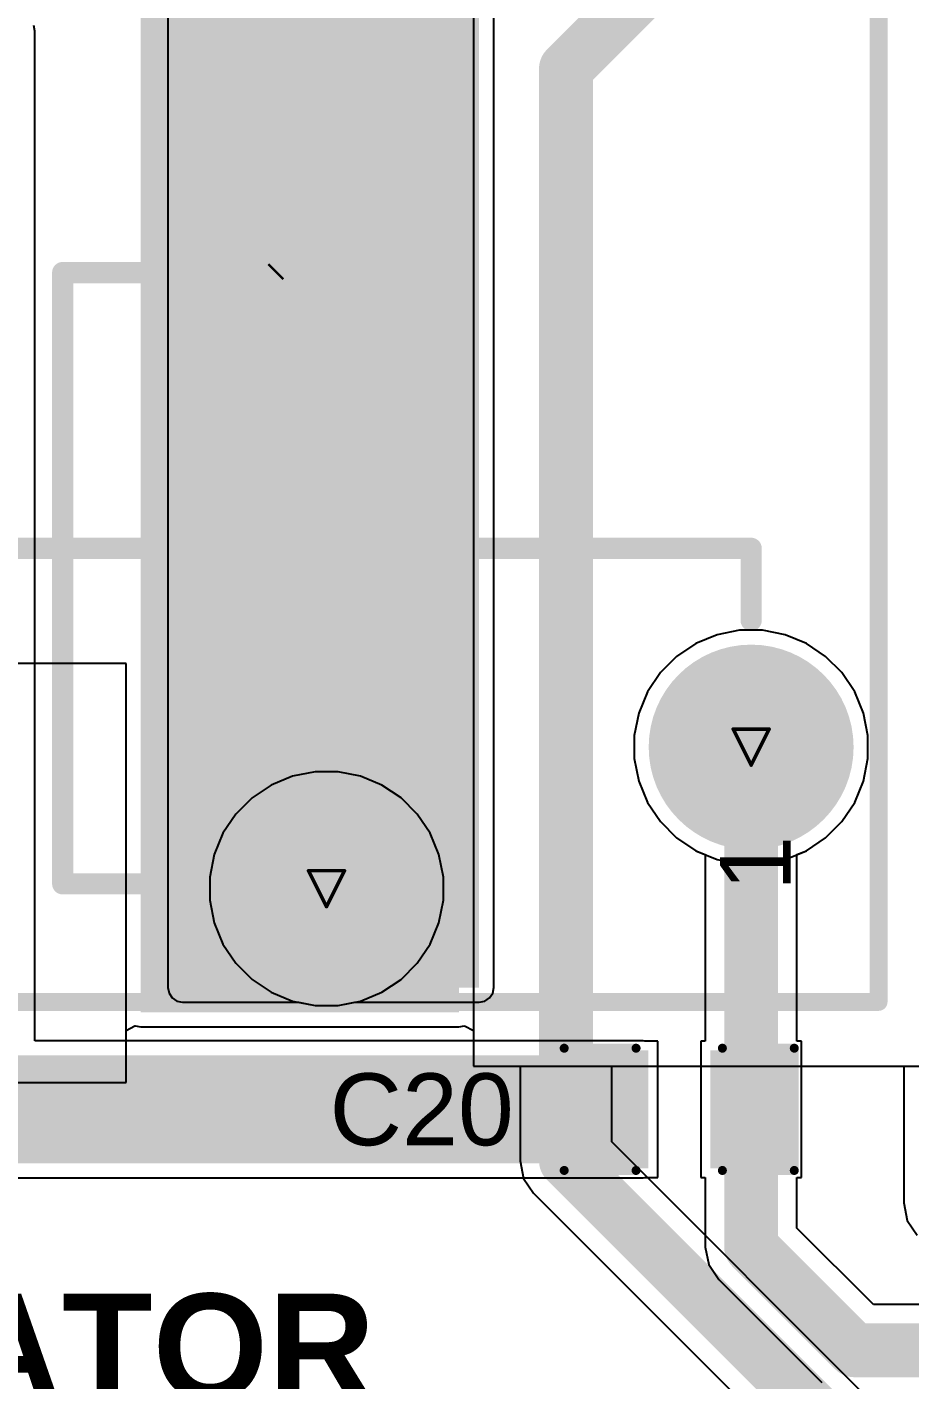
# Model space of a CAD drawing. Header units: inches. Extents: x -7 to 5163, y -3 to 5149.
# Drawn here: x 104.82 to 117.3, y 123.76 to 142.87 of the extents above; entities that cross this region are included whole.
import ezdxf

# ---------------------------------------------------------------- set-up
doc = ezdxf.new("R2010")
doc.units = ezdxf.units.IN
for name, color, linetype in [('Bottom Layer', 5, 'Continuous'), ('Bottom Solder', 6, 'Continuous'), ('Drill Drawing', 1, 'Continuous'), ('GND', 76, 'Continuous'), ('Multi-Layer', 9, 'Continuous'), ('Pad Holes', 156, 'Continuous'), ('PWR', 16, 'Continuous'), ('Top Layer', 1, 'Continuous'), ('Top Overlay', 2, 'Continuous'), ('Top Paste', 8, 'Continuous'), ('Top Solder', 216, 'Continuous')]:
    doc.layers.add(name, color=color, linetype=linetype)
doc.styles.add('Arial', font='', dxfattribs={"height": 0.2})
doc.styles.add('Arial_Bold', font='', dxfattribs={"height": 0.2})
doc.styles.get('Arial').set_extended_font_data('Arial')
doc.styles.get('Arial_Bold').set_extended_font_data('Arial', bold=True)

# ---------------------------------------------------------------- blocks, each defined once
blk = doc.blocks.new('SRD_05VDC_SL_C_8')
at = {"layer": 'Bottom Layer'}
h = blk.add_hatch(color=5, dxfattribs=at)
edge = h.paths.add_edge_path()
edge.add_arc((-7.100061999999999, 0), 1.397, 0, 360)
h = blk.add_hatch(color=5, dxfattribs=at)
edge = h.paths.add_edge_path()
edge.add_arc((-5.100066, -5.999988), 1.397, 0, 360)
at = {"layer": 'Bottom Solder'}
h = blk.add_hatch(color=6, dxfattribs=at)
edge = h.paths.add_edge_path()
edge.add_arc((-7.100061999999999, 0), 1.4478, 0, 360)
h = blk.add_hatch(color=6, dxfattribs=at)
edge = h.paths.add_edge_path()
edge.add_arc((-5.100066, -5.999988), 1.4478, 0, 360)
at = {"layer": 'GND'}
h = blk.add_hatch(color=76, dxfattribs=at)
edge = h.paths.add_edge_path()
edge.add_arc((-7.100061999999999, 0), 1.397, 0, 360)
h = blk.add_hatch(color=76, dxfattribs=at)
edge = h.paths.add_edge_path()
edge.add_arc((-5.100066, -5.999988), 1.397, 0, 360)
at = {"layer": 'Multi-Layer'}
h = blk.add_hatch(color=9, dxfattribs=at)
edge = h.paths.add_edge_path()
edge.add_arc((-7.100061999999999, 0), 1.397, 0, 360)
h = blk.add_hatch(color=9, dxfattribs=at)
edge = h.paths.add_edge_path()
edge.add_arc((-5.100066, -5.999988), 1.397, 0, 360)
at = {"layer": 'Pad Holes'}
h = blk.add_hatch(color=7, dxfattribs=at)
edge = h.paths.add_edge_path()
edge.add_arc((-7.1000112, 0), 0.7619999999999999, 0, 360)
h = blk.add_hatch(color=7, dxfattribs=at)
edge = h.paths.add_edge_path()
edge.add_arc((-5.099989799999999, -5.999988), 0.7619999999999999, 0, 360)
at = {"layer": 'PWR'}
h = blk.add_hatch(color=16, dxfattribs=at)
edge = h.paths.add_edge_path()
edge.add_arc((-7.100061999999999, 0), 1.397, 0, 360)
h = blk.add_hatch(color=16, dxfattribs=at)
edge = h.paths.add_edge_path()
edge.add_arc((-5.100066, -5.999988), 1.397, 0, 360)
at = {"layer": 'Top Layer'}
h = blk.add_hatch(color=1, dxfattribs=at)
edge = h.paths.add_edge_path()
edge.add_arc((-7.100061999999999, 0), 1.397, 0, 360)
h = blk.add_hatch(color=1, dxfattribs=at)
edge = h.paths.add_edge_path()
edge.add_arc((-5.100066, -5.999988), 1.397, 0, 360)
at = {"layer": 'Top Solder'}
h = blk.add_hatch(color=216, dxfattribs=at)
edge = h.paths.add_edge_path()
edge.add_arc((-7.100061999999999, 0), 1.4478, 0, 360)
h = blk.add_hatch(color=216, dxfattribs=at)
edge = h.paths.add_edge_path()
edge.add_arc((-5.100066, -5.999988), 1.4478, 0, 360)
at = {"layer": 'Top Overlay'}
for points in [[(-8.6991444, 7.8000352, 0.254, 0.254, 0), (-8.6991444, 0.2946908, 0.254, 0.254, 0)], [(-2.2919944, 5.999988, 0.2999994, 0.2999994, 0), (-2.2919944, 1.0508488, 0.2999994, 0.2999994, 0)], [(-7.031735999999999, 3.727196, 0.2999994, 0.2999994, 0), (-7.031735999999999, 1.7999964, 0.2999994, 0.2999994, 0)], [(-7.031735999999999, 3.727196, 0.2999994, 0.2999994, 0), (1.604264, 3.727196, 0.2999994, 0.2999994, 0)], [(1.604264, 3.727196, 0.2999994, 0.2999994, 0), (1.604264, 0.7272019999999999, 0.2999994, 0.2999994, 0)], [(-3.774948, 0.999998, 0.254, 0.254, 0), (-0.7749539999999999, 0.999998, 0.254, 0.254, 0)], [(-3.774948, 0.999998, 0.254, 0.254, 0), (-3.774948, -0.999998, 0.254, 0.254, 0)], [(-0.7749539999999999, 0.999998, 0.254, 0.254, 0), (-0.7749539999999999, -0.999998, 0.254, 0.254, 0)], [(1.604264, 0.7272019999999999, 0.2999994, 0.2999994, 0), (1.628394, 0.7030466, 0.2999994, 0.2999994, 0)], [(1.628394, 0.7030466, 0.2999994, 0.2999994, 0), (5.644387999999999, 0.7030466, 0.2999994, 0.2999994, 0)], [(-8.6991444, -0.2946908, 0.254, 0.254, 0), (-8.6991444, -7.7999844, 0.254, 0.254, 0)], [(-3.774948, -0.999998, 0.254, 0.254, 0), (-0.7749539999999999, -0.999998, 0.254, 0.254, 0)], [(-2.2919944, -1.0512552, 0.2999994, 0.2999994, 0), (-2.2919944, -5.999988, 0.2999994, 0.2999994, 0)], [(-2.2919944, -5.9999626, 0.2999994, 0.2999994, 0), (-3.309874, -5.999988, 0.2999994, 0.2999994, 0)], [(-8.699017399999999, -7.7999844, 0.254, 0.254, 0), (10.5010966, -7.7999844, 0.254, 0.254, 0)]]:
    blk.add_lwpolyline(points, format="xyseb", dxfattribs=at)
for points in [[(-7.106734579999999, 3.727196, 0.1499997, 0.1499997, 1), (-6.95673742, 3.727196, 0.1499997, 0.1499997, 1)], [(-7.106734579999999, 3.727196, 0.1499997, 0.1499997, 1), (-6.95673742, 3.727196, 0.1499997, 0.1499997, 1)], [(1.52926542, 3.727196, 0.1499997, 0.1499997, 1), (1.67926258, 3.727196, 0.1499997, 0.1499997, 1)], [(1.52926542, 3.727196, 0.1499997, 0.1499997, 1), (1.67926258, 3.727196, 0.1499997, 0.1499997, 1)], [(-7.106734579999999, 1.7999964, 0.1499997, 0.1499997, 1), (-6.95673742, 1.7999964, 0.1499997, 0.1499997, 1)], [(-2.36699298, 1.0508488, 0.1499997, 0.1499997, 1), (-2.21699582, 1.0508488, 0.1499997, 0.1499997, 1)], [(-3.838448, 0.999998, 0.127, 0.127, 1), (-3.711448, 0.999998, 0.127, 0.127, 1)], [(-3.838448, 0.999998, 0.127, 0.127, 1), (-3.711448, 0.999998, 0.127, 0.127, 1)], [(-0.8384539999999999, 0.999998, 0.127, 0.127, 1), (-0.7114539999999999, 0.999998, 0.127, 0.127, 1)], [(-0.8384539999999999, 0.999998, 0.127, 0.127, 1), (-0.7114539999999999, 0.999998, 0.127, 0.127, 1)], [(1.52926542, 0.7272019999999999, 0.1499997, 0.1499997, 1), (1.67926258, 0.7272019999999999, 0.1499997, 0.1499997, 1)], [(1.52926542, 0.7272019999999999, 0.1499997, 0.1499997, 1), (1.67926258, 0.7272019999999999, 0.1499997, 0.1499997, 1)], [(1.55339542, 0.7030466, 0.1499997, 0.1499997, 1), (1.70339258, 0.7030466, 0.1499997, 0.1499997, 1)], [(1.55339542, 0.7030466, 0.1499997, 0.1499997, 1), (1.70339258, 0.7030466, 0.1499997, 0.1499997, 1)], [(-8.7626444, 0.2946908, 0.127, 0.127, 1), (-8.6356444, 0.2946908, 0.127, 0.127, 1)], [(-8.7626444, -0.2946908, 0.127, 0.127, 1), (-8.6356444, -0.2946908, 0.127, 0.127, 1)], [(-3.838448, -0.999998, 0.127, 0.127, 1), (-3.711448, -0.999998, 0.127, 0.127, 1)], [(-3.838448, -0.999998, 0.127, 0.127, 1), (-3.711448, -0.999998, 0.127, 0.127, 1)], [(-2.36699298, -1.0512552, 0.1499997, 0.1499997, 1), (-2.21699582, -1.0512552, 0.1499997, 0.1499997, 1)], [(-0.8384539999999999, -0.999998, 0.127, 0.127, 1), (-0.7114539999999999, -0.999998, 0.127, 0.127, 1)], [(-0.8384539999999999, -0.999998, 0.127, 0.127, 1), (-0.7114539999999999, -0.999998, 0.127, 0.127, 1)], [(-3.38487258, -5.999988, 0.1499997, 0.1499997, 1), (-3.23487542, -5.999988, 0.1499997, 0.1499997, 1)], [(-2.36699298, -5.9999626, 0.1499997, 0.1499997, 1), (-2.21699582, -5.9999626, 0.1499997, 0.1499997, 1)], [(-2.36699298, -5.999988, 0.1499997, 0.1499997, 1), (-2.21699582, -5.999988, 0.1499997, 0.1499997, 1)], [(-8.7626444, -7.7999844, 0.127, 0.127, 1), (-8.6356444, -7.7999844, 0.127, 0.127, 1)], [(-8.762517399999998, -7.7999844, 0.127, 0.127, 1), (-8.6355174, -7.7999844, 0.127, 0.127, 1)]]:
    blk.add_lwpolyline(points, format="xyseb", close=True, dxfattribs=at)
at = {"layer": 'Top Overlay', "style": 'Arial'}
blk.add_text('1', height=1.00000054, dxfattribs=at).set_placement((-7.131989799999999, -6.558788))
blk = doc.blocks.new('C___0805_73')
at = {"layer": 'Top Layer'}
for points in [[(-1.524, 0.7619999999999999), (-0.508, 0.7619999999999999), (-0.508, -0.7619999999999999), (-1.524, -0.7619999999999999)], [(0.508, 0.7619999999999999), (1.524, 0.7619999999999999), (1.524, -0.7619999999999999), (0.508, -0.7619999999999999)]]:
    blk.add_hatch(color=1, dxfattribs=at).paths.add_polyline_path(points)
at = {"layer": 'Top Paste'}
for points in [[(-1.524, 0.7619999999999999), (-0.508, 0.7619999999999999), (-0.508, -0.7619999999999999), (-1.524, -0.7619999999999999)], [(0.508, 0.7619999999999999), (1.524, 0.7619999999999999), (1.524, -0.7619999999999999), (0.508, -0.7619999999999999)]]:
    blk.add_hatch(color=8, dxfattribs=at).paths.add_polyline_path(points)
at = {"layer": 'Top Solder'}
for points in [[(-1.59399986, 0.8319998599999999), (-0.4380001399999999, 0.8319998599999999), (-0.4380001399999999, -0.8319998599999999), (-1.59399986, -0.8319998599999999)], [(0.4380001399999999, 0.8319998599999999), (1.59399986, 0.8319998599999999), (1.59399986, -0.8319998599999999), (0.4380001399999999, -0.8319998599999999)]]:
    blk.add_hatch(color=216, dxfattribs=at).paths.add_polyline_path(points)
at = {"layer": 'Top Overlay'}
for points in [[(-0.6096, 0.8636, 0.127, 0.127, 0), (-1.6256, 0.8636, 0.127, 0.127, 0)], [(-1.6256, 0.8636, 0.127, 0.127, 0), (-1.6256, -0.8636, 0.127, 0.127, 0)], [(1.6256, 0.8636, 0.127, 0.127, 0), (0.6096, 0.8636, 0.127, 0.127, 0)], [(1.6256, 0.8636, 0.127, 0.127, 0), (1.6256, -0.8636, 0.127, 0.127, 0)], [(-0.6096, -0.8636, 0.127, 0.127, 0), (-1.6256, -0.8636, 0.127, 0.127, 0)], [(1.6256, -0.8636, 0.127, 0.127, 0), (0.6096, -0.8636, 0.127, 0.127, 0)]]:
    blk.add_lwpolyline(points, format="xyseb", dxfattribs=at)
for points in [[(-1.65735, 0.8636, 0.0635, 0.0635, 1), (-1.59385, 0.8636, 0.0635, 0.0635, 1)], [(-1.65735, 0.8636, 0.0635, 0.0635, 1), (-1.59385, 0.8636, 0.0635, 0.0635, 1)], [(-0.64135, 0.8636, 0.0635, 0.0635, 1), (-0.57785, 0.8636, 0.0635, 0.0635, 1)], [(0.57785, 0.8636, 0.0635, 0.0635, 1), (0.64135, 0.8636, 0.0635, 0.0635, 1)], [(1.59385, 0.8636, 0.0635, 0.0635, 1), (1.65735, 0.8636, 0.0635, 0.0635, 1)], [(1.59385, 0.8636, 0.0635, 0.0635, 1), (1.65735, 0.8636, 0.0635, 0.0635, 1)], [(-1.65735, -0.8636, 0.0635, 0.0635, 1), (-1.59385, -0.8636, 0.0635, 0.0635, 1)], [(-1.65735, -0.8636, 0.0635, 0.0635, 1), (-1.59385, -0.8636, 0.0635, 0.0635, 1)], [(-0.64135, -0.8636, 0.0635, 0.0635, 1), (-0.57785, -0.8636, 0.0635, 0.0635, 1)], [(0.57785, -0.8636, 0.0635, 0.0635, 1), (0.64135, -0.8636, 0.0635, 0.0635, 1)], [(1.59385, -0.8636, 0.0635, 0.0635, 1), (1.65735, -0.8636, 0.0635, 0.0635, 1)], [(1.59385, -0.8636, 0.0635, 0.0635, 1), (1.65735, -0.8636, 0.0635, 0.0635, 1)]]:
    blk.add_lwpolyline(points, format="xyseb", close=True, dxfattribs=at)

msp = doc.modelspace()

# ---------------------------------------------------------------- hatches: boundary and pattern name
at = {"layer": 'Bottom Layer'}
msp.add_hatch(color=5, dxfattribs=at).paths.add_polyline_path([(106.42530404, 128.9558), (110.92110404, 128.9558), (110.92110404, 155.07585952), (106.42530404, 155.07585952)])
at = {"layer": 'Top Layer'}
for points in [[(107.01751774, 129.30444294), (111.20803006, 129.30444294), (111.20803006, 155.05037062), (107.01751774, 155.05037062)], [(101.25042742, 126.8222), (113.52738534, 126.8222), (113.52738534, 128.3462), (101.25042742, 128.3462)]]:
    msp.add_hatch(color=1, dxfattribs=at).paths.add_polyline_path(points)

# ---------------------------------------------------------------- linework, layer by layer
at = {"layer": 'Bottom Layer'}
for p, q in [((111.12828422, 146.7104), (111.12828422, 128.1938)), ((106.21812386, 133.8834), (95.60496246, 133.8834)), ((106.21812386, 127.9652), (106.21812386, 133.8834)), ((106.21812386, 128.69710354), (106.34512386, 128.76499012)), ((106.21812386, 127.9652), (106.21812386, 128.69710354)), ((106.34512386, 128.76499012), (106.34602048, 128.76439068)), ((106.34602048, 128.76439068), (106.42530404, 128.74861982)), ((106.42530404, 128.74861982), (110.92110404, 128.74861982)), ((110.92110404, 128.74861982), (111.0003876, 128.76439068)), ((111.0003876, 128.76439068), (111.00128422, 128.76499012)), ((111.00128422, 128.76499012), (111.12828422, 128.69710354)), ((111.12828422, 128.69710354), (111.12828422, 128.1938)), ((111.12828422, 128.1938), (119.03866972, 128.1938)), ((111.12828422, 128.1938), (111.78779522, 128.1938)), ((111.78779522, 128.1938), (111.78779522, 126.8569853)), ((113.08267706, 127.12516358), (113.08267706, 128.1938)), ((113.08267706, 128.1938), (117.20855908, 128.1938)), ((117.20855908, 128.1938), (117.20855908, 126.26339746)), ((95.60496246, 127.9652), (106.21812386, 127.9652)), ((100.52024092, 127.9652), (106.21812386, 127.9652)), ((121.6412096, 118.56663104), (113.08267706, 127.12516358)), ((111.78779522, 126.8569853), (111.83707884, 126.609221)), ((111.83707884, 126.609221), (111.97742654, 126.3991757)), ((111.97742654, 126.3991757), (120.53595908, 117.84064316)), ((117.20855908, 126.26339746), (117.2578427, 126.01563316)), ((117.2578427, 126.01563316), (117.3981904, 125.80558786))]:
    msp.add_line(p, q, dxfattribs=at)
for points in [[(112.43523614, 142.28587494, 0.7619999999999999, 0.7619999999999999, 0), (115.05075034, 144.90138914, 0.7619999999999999, 0.7619999999999999, 0)], [(112.43523614, 126.8569853, 0.7619999999999999, 0.7619999999999999, 0), (112.43523614, 142.28587494, 0.7619999999999999, 0.7619999999999999, 0)], [(112.43523614, 126.8569853, 0.7619999999999999, 0.7619999999999999, 0), (121.1834, 118.10882144, 0.7619999999999999, 0.7619999999999999, 0)]]:
    msp.add_lwpolyline(points, format="xyseb", dxfattribs=at)
for points in [[(112.24473614, 142.28587494, 0.3809999999999999, 0.3809999999999999, 1), (112.62573614, 142.28587494, 0.3809999999999999, 0.3809999999999999, 1)], [(112.24473614, 142.28587494, 0.3809999999999999, 0.3809999999999999, 1), (112.62573614, 142.28587494, 0.3809999999999999, 0.3809999999999999, 1)], [(112.24473614, 126.8569853, 0.3809999999999999, 0.3809999999999999, 1), (112.62573614, 126.8569853, 0.3809999999999999, 0.3809999999999999, 1)], [(112.24473614, 126.8569853, 0.3809999999999999, 0.3809999999999999, 1), (112.62573614, 126.8569853, 0.3809999999999999, 0.3809999999999999, 1)]]:
    msp.add_lwpolyline(points, format="xyseb", close=True, dxfattribs=at)
at = {"layer": 'Drill Drawing'}
for points in [[(114.79738534, 132.95546434, 0.0508, 0.0508, 0), (115.30538534, 132.95546434, 0.0508, 0.0508, 0)], [(114.79738534, 132.95546434, 0.0508, 0.0508, 0), (115.05138534, 132.44746434, 0.0508, 0.0508, 0)], [(115.05138534, 132.44746434, 0.0508, 0.0508, 0), (115.30538534, 132.95546434, 0.0508, 0.0508, 0)], [(108.79739734, 130.95544294, 0.0508, 0.0508, 0), (109.30539734, 130.95544294, 0.0508, 0.0508, 0)], [(108.79739734, 130.95544294, 0.0508, 0.0508, 0), (109.05139734, 130.44744294, 0.0508, 0.0508, 0)], [(109.05139734, 130.44744294, 0.0508, 0.0508, 0), (109.30539734, 130.95544294, 0.0508, 0.0508, 0)]]:
    msp.add_lwpolyline(points, format="xyseb", dxfattribs=at)
for points in [[(114.78468534, 132.95546434, 0.0254, 0.0254, 1), (114.81008534, 132.95546434, 0.0254, 0.0254, 1)], [(114.78468534, 132.95546434, 0.0254, 0.0254, 1), (114.81008534, 132.95546434, 0.0254, 0.0254, 1)], [(115.29268534, 132.95546434, 0.0254, 0.0254, 1), (115.31808534, 132.95546434, 0.0254, 0.0254, 1)], [(115.29268534, 132.95546434, 0.0254, 0.0254, 1), (115.31808534, 132.95546434, 0.0254, 0.0254, 1)], [(115.03868534, 132.44746434, 0.0254, 0.0254, 1), (115.06408534, 132.44746434, 0.0254, 0.0254, 1)], [(115.03868534, 132.44746434, 0.0254, 0.0254, 1), (115.06408534, 132.44746434, 0.0254, 0.0254, 1)], [(108.78469734, 130.95544294, 0.0254, 0.0254, 1), (108.81009734, 130.95544294, 0.0254, 0.0254, 1)], [(108.78469734, 130.95544294, 0.0254, 0.0254, 1), (108.81009734, 130.95544294, 0.0254, 0.0254, 1)], [(109.29269734, 130.95544294, 0.0254, 0.0254, 1), (109.31809734, 130.95544294, 0.0254, 0.0254, 1)], [(109.29269734, 130.95544294, 0.0254, 0.0254, 1), (109.31809734, 130.95544294, 0.0254, 0.0254, 1)], [(109.03869734, 130.44744294, 0.0254, 0.0254, 1), (109.06409734, 130.44744294, 0.0254, 0.0254, 1)], [(109.03869734, 130.44744294, 0.0254, 0.0254, 1), (109.06409734, 130.44744294, 0.0254, 0.0254, 1)]]:
    msp.add_lwpolyline(points, format="xyseb", close=True, dxfattribs=at)
at = {"layer": 'GND'}
for p, q in [((114.56980642, 134.28894148), (114.26934474, 134.16448402)), ((114.88877708, 134.35238814), (114.56980642, 134.28894148)), ((115.2139936, 134.35238814), (114.88877708, 134.35238814)), ((115.53296426, 134.28894148), (115.2139936, 134.35238814)), ((115.83342594, 134.16448402), (115.53296426, 134.28894148)), ((113.9989338, 133.98380366), (113.76896982, 133.75383968)), ((114.26934474, 134.16448402), (113.9989338, 133.98380366)), ((116.10383688, 133.98380366), (115.83342594, 134.16448402)), ((116.33380086, 133.75383968), (116.10383688, 133.98380366)), ((113.76896982, 133.75383968), (113.58828946, 133.48342874)), ((116.51448122, 133.48342874), (116.33380086, 133.75383968)), ((113.58828946, 133.48342874), (113.463832, 133.18296706)), ((116.63893868, 133.18296706), (116.51448122, 133.48342874)), ((113.463832, 133.18296706), (113.40038534, 132.8639964)), ((116.70238534, 132.8639964), (116.63893868, 133.18296706)), ((113.40038534, 132.8639964), (113.40038534, 132.53877988)), ((116.70238534, 132.53877988), (116.70238534, 132.8639964)), ((113.40038534, 132.53877988), (113.463832, 132.21980922)), ((116.63893868, 132.21980922), (116.70238534, 132.53877988)), ((108.56981842, 132.28894548), (108.26935674, 132.16448802)), ((108.88878908, 132.35239214), (108.56981842, 132.28894548)), ((109.2140056, 132.35239214), (108.88878908, 132.35239214)), ((109.53297626, 132.28894548), (109.2140056, 132.35239214)), ((109.83343794, 132.16448802), (109.53297626, 132.28894548)), ((108.26935674, 132.16448802), (107.9989458, 131.98380766)), ((110.10384888, 131.98380766), (109.83343794, 132.16448802)), ((113.463832, 132.21980922), (113.58828946, 131.91934754)), ((116.51448122, 131.91934754), (116.63893868, 132.21980922)), ((107.9989458, 131.98380766), (107.76898182, 131.75384368)), ((110.33381286, 131.75384368), (110.10384888, 131.98380766)), ((113.58828946, 131.91934754), (113.76896982, 131.6489366)), ((116.33380086, 131.6489366), (116.51448122, 131.91934754)), ((107.76898182, 131.75384368), (107.58830146, 131.48343274)), ((110.51449322, 131.48343274), (110.33381286, 131.75384368)), ((113.76896982, 131.6489366), (113.9989338, 131.41897262)), ((116.10383688, 131.41897262), (116.33380086, 131.6489366)), ((107.58830146, 131.48343274), (107.463844, 131.18297106)), ((110.63895068, 131.18297106), (110.51449322, 131.48343274)), ((113.9989338, 131.41897262), (114.26934474, 131.23829226)), ((115.83342594, 131.23829226), (116.10383688, 131.41897262)), ((107.463844, 131.18297106), (107.40039734, 130.8640004)), ((110.70239734, 130.8640004), (110.63895068, 131.18297106)), ((114.26934474, 131.23829226), (114.56980642, 131.1138348)), ((114.56980642, 131.1138348), (114.88877708, 131.05038814)), ((115.2139936, 131.05038814), (115.53296426, 131.1138348)), ((115.53296426, 131.1138348), (115.83342594, 131.23829226)), ((114.88877708, 131.05038814), (115.2139936, 131.05038814)), ((107.40039734, 130.8640004), (107.40039734, 130.53878388)), ((110.70239734, 130.53878388), (110.70239734, 130.8640004)), ((107.40039734, 130.53878388), (107.463844, 130.21981322)), ((110.63895068, 130.21981322), (110.70239734, 130.53878388)), ((107.463844, 130.21981322), (107.58830146, 129.91935154)), ((110.51449322, 129.91935154), (110.63895068, 130.21981322)), ((107.58830146, 129.91935154), (107.76898182, 129.6489406)), ((110.33381286, 129.6489406), (110.51449322, 129.91935154)), ((107.76898182, 129.6489406), (107.9989458, 129.41897662)), ((110.10384888, 129.41897662), (110.33381286, 129.6489406)), ((107.9989458, 129.41897662), (108.26935674, 129.23829626)), ((109.83343794, 129.23829626), (110.10384888, 129.41897662)), ((108.26935674, 129.23829626), (108.56981842, 129.1138388)), ((109.53297626, 129.1138388), (109.83343794, 129.23829626)), ((108.56981842, 129.1138388), (108.88878908, 129.05039214)), ((108.88878908, 129.05039214), (109.2140056, 129.05039214)), ((109.2140056, 129.05039214), (109.53297626, 129.1138388))]:
    msp.add_line(p, q, dxfattribs=at)
at = {"layer": 'PWR'}
for p, q in [((114.56980642, 134.28894148), (114.26934474, 134.16448402)), ((114.88877708, 134.35238814), (114.56980642, 134.28894148)), ((115.2139936, 134.35238814), (114.88877708, 134.35238814)), ((115.53296426, 134.28894148), (115.2139936, 134.35238814)), ((115.83342594, 134.16448402), (115.53296426, 134.28894148)), ((113.9989338, 133.98380366), (113.76896982, 133.75383968)), ((114.26934474, 134.16448402), (113.9989338, 133.98380366)), ((116.10383688, 133.98380366), (115.83342594, 134.16448402)), ((116.33380086, 133.75383968), (116.10383688, 133.98380366)), ((113.76896982, 133.75383968), (113.58828946, 133.48342874)), ((116.51448122, 133.48342874), (116.33380086, 133.75383968)), ((113.58828946, 133.48342874), (113.463832, 133.18296706)), ((116.63893868, 133.18296706), (116.51448122, 133.48342874)), ((113.463832, 133.18296706), (113.40038534, 132.8639964)), ((116.70238534, 132.8639964), (116.63893868, 133.18296706)), ((113.40038534, 132.8639964), (113.40038534, 132.53877988)), ((116.70238534, 132.53877988), (116.70238534, 132.8639964)), ((113.40038534, 132.53877988), (113.463832, 132.21980922)), ((116.63893868, 132.21980922), (116.70238534, 132.53877988)), ((108.56981842, 132.28894548), (108.26935674, 132.16448802)), ((108.88878908, 132.35239214), (108.56981842, 132.28894548)), ((109.2140056, 132.35239214), (108.88878908, 132.35239214)), ((109.53297626, 132.28894548), (109.2140056, 132.35239214)), ((109.83343794, 132.16448802), (109.53297626, 132.28894548)), ((108.26935674, 132.16448802), (107.9989458, 131.98380766)), ((110.10384888, 131.98380766), (109.83343794, 132.16448802)), ((113.463832, 132.21980922), (113.58828946, 131.91934754)), ((116.51448122, 131.91934754), (116.63893868, 132.21980922)), ((107.9989458, 131.98380766), (107.76898182, 131.75384368)), ((110.33381286, 131.75384368), (110.10384888, 131.98380766)), ((113.58828946, 131.91934754), (113.76896982, 131.6489366)), ((116.33380086, 131.6489366), (116.51448122, 131.91934754)), ((107.76898182, 131.75384368), (107.58830146, 131.48343274)), ((110.51449322, 131.48343274), (110.33381286, 131.75384368)), ((113.76896982, 131.6489366), (113.9989338, 131.41897262)), ((116.10383688, 131.41897262), (116.33380086, 131.6489366)), ((107.58830146, 131.48343274), (107.463844, 131.18297106)), ((110.63895068, 131.18297106), (110.51449322, 131.48343274)), ((113.9989338, 131.41897262), (114.26934474, 131.23829226)), ((115.83342594, 131.23829226), (116.10383688, 131.41897262)), ((107.463844, 131.18297106), (107.40039734, 130.8640004)), ((110.70239734, 130.8640004), (110.63895068, 131.18297106)), ((114.26934474, 131.23829226), (114.56980642, 131.1138348)), ((114.56980642, 131.1138348), (114.88877708, 131.05038814)), ((115.2139936, 131.05038814), (115.53296426, 131.1138348)), ((115.53296426, 131.1138348), (115.83342594, 131.23829226)), ((114.88877708, 131.05038814), (115.2139936, 131.05038814)), ((107.40039734, 130.8640004), (107.40039734, 130.53878388)), ((110.70239734, 130.53878388), (110.70239734, 130.8640004)), ((107.40039734, 130.53878388), (107.463844, 130.21981322)), ((110.63895068, 130.21981322), (110.70239734, 130.53878388)), ((107.463844, 130.21981322), (107.58830146, 129.91935154)), ((110.51449322, 129.91935154), (110.63895068, 130.21981322)), ((107.58830146, 129.91935154), (107.76898182, 129.6489406)), ((110.33381286, 129.6489406), (110.51449322, 129.91935154)), ((107.76898182, 129.6489406), (107.9989458, 129.41897662)), ((110.10384888, 129.41897662), (110.33381286, 129.6489406)), ((107.9989458, 129.41897662), (108.26935674, 129.23829626)), ((109.83343794, 129.23829626), (110.10384888, 129.41897662)), ((108.26935674, 129.23829626), (108.56981842, 129.1138388)), ((109.53297626, 129.1138388), (109.83343794, 129.23829626)), ((108.56981842, 129.1138388), (108.88878908, 129.05039214)), ((108.88878908, 129.05039214), (109.2140056, 129.05039214)), ((109.2140056, 129.05039214), (109.53297626, 129.1138388))]:
    msp.add_line(p, q, dxfattribs=at)
at = {"layer": 'Top Layer'}
for p, q in [((106.81033756, 155.05037062), (106.81033756, 129.30444294)), ((111.41521278, 129.30444294), (111.41521278, 155.05037062)), ((104.93138018, 142.81615074), (104.91560932, 142.8954343)), ((104.93138018, 128.55338018), (104.93138018, 142.81615074)), ((114.56980642, 134.28894148), (114.26934474, 134.16448402)), ((114.88877708, 134.35238814), (114.56980642, 134.28894148)), ((115.2139936, 134.35238814), (114.88877708, 134.35238814)), ((115.53296426, 134.28894148), (115.2139936, 134.35238814)), ((115.83342594, 134.16448402), (115.53296426, 134.28894148)), ((113.9989338, 133.98380366), (113.76896982, 133.75383968)), ((114.26934474, 134.16448402), (113.9989338, 133.98380366)), ((116.10383688, 133.98380366), (115.83342594, 134.16448402)), ((116.33380086, 133.75383968), (116.10383688, 133.98380366)), ((113.76896982, 133.75383968), (113.58828946, 133.48342874)), ((116.51448122, 133.48342874), (116.33380086, 133.75383968)), ((113.58828946, 133.48342874), (113.463832, 133.18296706)), ((116.63893868, 133.18296706), (116.51448122, 133.48342874)), ((113.463832, 133.18296706), (113.40038534, 132.8639964)), ((116.70238534, 132.8639964), (116.63893868, 133.18296706)), ((113.40038534, 132.8639964), (113.40038534, 132.53877988)), ((116.70238534, 132.53877988), (116.70238534, 132.8639964)), ((113.40038534, 132.53877988), (113.463832, 132.21980922)), ((116.63893868, 132.21980922), (116.70238534, 132.53877988)), ((113.463832, 132.21980922), (113.58828946, 131.91934754)), ((116.51448122, 131.91934754), (116.63893868, 132.21980922)), ((113.58828946, 131.91934754), (113.76896982, 131.6489366)), ((116.33380086, 131.6489366), (116.51448122, 131.91934754)), ((113.76896982, 131.6489366), (113.9989338, 131.41897262)), ((116.10383688, 131.41897262), (116.33380086, 131.6489366)), ((113.9989338, 131.41897262), (114.26934474, 131.23829226)), ((115.83342594, 131.23829226), (116.10383688, 131.41897262)), ((114.26934474, 131.23829226), (114.40394442, 131.18253926)), ((114.40394442, 131.18253926), (114.40394442, 128.5494)), ((115.69882626, 131.18253926), (115.83342594, 131.23829226)), ((115.69882626, 128.5494), (115.69882626, 131.18253926)), ((106.81033756, 129.30444294), (106.82610842, 129.22515938)), ((106.82610842, 129.22515938), (106.87101816, 129.15794336)), ((111.35453218, 129.15794336), (111.39944192, 129.22515938)), ((111.39944192, 129.22515938), (111.41521278, 129.30444294)), ((106.87101816, 129.15794336), (106.93823418, 129.11303362)), ((106.93823418, 129.11303362), (107.01751774, 129.09726276)), ((107.01751774, 129.09726276), (108.65315328, 129.09726276)), ((108.65315328, 129.09726276), (108.88878908, 129.05039214)), ((108.88878908, 129.05039214), (109.2140056, 129.05039214)), ((109.2140056, 129.05039214), (109.4496414, 129.09726276)), ((109.4496414, 129.09726276), (111.2080326, 129.09726276)), ((111.2080326, 129.09726276), (111.28731616, 129.11303362)), ((111.28731616, 129.11303362), (111.35453218, 129.15794336)), ((113.52738534, 128.55338018), (104.93138018, 128.55338018)), ((113.54739546, 128.5494), (113.52738534, 128.55338018)), ((113.73058534, 128.5494), (113.54739546, 128.5494)), ((113.73058534, 128.36621012), (113.73058534, 128.5494)), ((114.40394442, 128.5494), (114.34018534, 128.5494)), ((114.34018534, 128.5494), (114.34018534, 126.619)), ((115.76258534, 128.5494), (115.69882626, 128.5494)), ((115.76258534, 126.619), (115.76258534, 128.5494)), ((113.73456552, 128.3462), (113.73058534, 128.36621012)), ((113.73456552, 126.8222), (113.73456552, 128.3462)), ((113.73058534, 126.80218988), (113.73456552, 126.8222)), ((113.73058534, 126.619), (113.73058534, 126.80218988)), ((101.25042742, 126.61501982), (113.52738534, 126.61501982)), ((113.52738534, 126.61501982), (113.54739546, 126.619)), ((113.54739546, 126.619), (113.73058534, 126.619)), ((114.34018534, 126.619), (114.40394442, 126.619)), ((114.40394442, 126.619), (114.40394442, 125.63901466)), ((115.69882626, 125.90719294), (115.69882626, 126.619)), ((115.69882626, 126.619), (115.76258534, 126.619)), ((116.77797828, 124.82804092), (115.69882626, 125.90719294)), ((114.40394442, 125.63901466), (114.45322804, 125.39125036)), ((114.45322804, 125.39125036), (114.59357574, 125.18120506)), ((114.59357574, 125.18120506), (116.0519904, 123.7227904)), ((128.8542, 124.82804092), (116.77797828, 124.82804092))]:
    msp.add_line(p, q, dxfattribs=at)
for points in [[(115.05138534, 127.5842, 0.7619999999999999, 0.7619999999999999, 0), (115.05138534, 132.70146434, 0.7619999999999999, 0.7619999999999999, 0)], [(115.05138534, 125.63901466, 0.7619999999999999, 0.7619999999999999, 0), (115.05138534, 127.5842, 0.7619999999999999, 0.7619999999999999, 0)], [(115.05138534, 125.63901466, 0.7619999999999999, 0.7619999999999999, 0), (116.5098, 124.1806, 0.7619999999999999, 0.7619999999999999, 0)], [(116.5098, 124.1806, 0.7619999999999999, 0.7619999999999999, 0), (128.8542, 124.1806, 0.7619999999999999, 0.7619999999999999, 0)]]:
    msp.add_lwpolyline(points, format="xyseb", dxfattribs=at)
for points in [[(114.86088534, 132.70146434, 0.3809999999999999, 0.3809999999999999, 1), (115.24188534, 132.70146434, 0.3809999999999999, 0.3809999999999999, 1)], [(114.86088534, 127.5842, 0.3809999999999999, 0.3809999999999999, 1), (115.24188534, 127.5842, 0.3809999999999999, 0.3809999999999999, 1)], [(114.86088534, 127.5842, 0.3809999999999999, 0.3809999999999999, 1), (115.24188534, 127.5842, 0.3809999999999999, 0.3809999999999999, 1)], [(114.86088534, 125.63901466, 0.3809999999999999, 0.3809999999999999, 1), (115.24188534, 125.63901466, 0.3809999999999999, 0.3809999999999999, 1)], [(114.86088534, 125.63901466, 0.3809999999999999, 0.3809999999999999, 1), (115.24188534, 125.63901466, 0.3809999999999999, 0.3809999999999999, 1)], [(116.3193, 124.1806, 0.3809999999999999, 0.3809999999999999, 1), (116.7003, 124.1806, 0.3809999999999999, 0.3809999999999999, 1)], [(116.3193, 124.1806, 0.3809999999999999, 0.3809999999999999, 1), (116.7003, 124.1806, 0.3809999999999999, 0.3809999999999999, 1)]]:
    msp.add_lwpolyline(points, format="xyseb", close=True, dxfattribs=at)

# ---------------------------------------------------------------- block references
for name, p, rotation in [('SRD_05VDC_SL_C_8', (109.05139734, 137.80145414), 90), ('C___0805_73', (114.03538534, 127.5842), 180)]:
    msp.add_blockref(name, p, dxfattribs=dict(rotation=rotation))

# ---------------------------------------------------------------- texts
at = {"layer": 'Top Overlay', "style": 'Arial'}
msp.add_text('C20', height=1.016, dxfattribs=at).set_placement((109.0941684, 127.0763651))
at = {"layer": 'Top Overlay', "style": 'Arial_Bold'}
msp.add_text('ISOLATOR', height=1.49999954, rotation=360, dxfattribs=at).set_placement((98.91300003999999, 123.48083))

doc.saveas('drawing.dxf')
